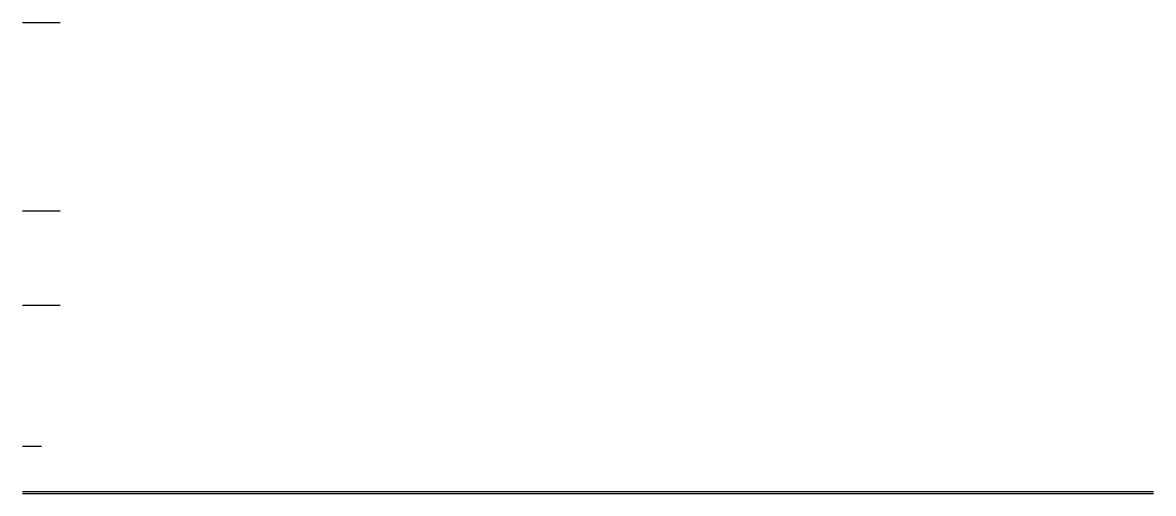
# Model space of a CAD drawing. Header units: metres. Extents: x 0 to 120, y 0 to 50.
import ezdxf

# ---------------------------------------------------------------- set-up
doc = ezdxf.new("R2010")
doc.units = ezdxf.units.M
for name, color, linetype in [('X-ARCH$0$02-CAB', 7, 'Continuous'), ('X-ARCH$0$06-WALL', 7, 'Continuous'), ('X-ARCH$0$11-GLASS-1', 7, 'Continuous'), ('X-ARCH$0$29-PARKING', 7, 'Continuous'), ('X-FIRE ALARM$0$06-WALL', 7, 'Continuous')]:
    doc.layers.add(name, color=color, linetype=linetype)

# ---------------------------------------------------------------- blocks, each defined once
blk = doc.blocks.new('X-ARCH$0$BAS4- SERV')
for p, q in [((0, 0.2), (120, 0.2)), ((0, 0), (120, 0))]:
    blk.add_line(p, q)
at = {"layer": 'X-ARCH$0$02-CAB'}
blk.add_line((0, 5), (2, 5), dxfattribs=at)

msp = doc.modelspace()

# ---------------------------------------------------------------- linework, layer by layer
at = {"layer": 'X-ARCH$0$11-GLASS-1'}
msp.add_line((0, 50), (4, 50), dxfattribs=at)
at = {"layer": 'X-ARCH$0$29-PARKING'}
msp.add_line((0, 30), (4, 30), dxfattribs=at)
at = {"layer": 'X-FIRE ALARM$0$06-WALL'}
msp.add_line((0, 20), (4, 20), dxfattribs=at)

# ---------------------------------------------------------------- block references
at = {"layer": 'X-ARCH$0$06-WALL'}
msp.add_blockref('X-ARCH$0$BAS4- SERV', (0, 0), dxfattribs=at)

doc.saveas('drawing.dxf')
